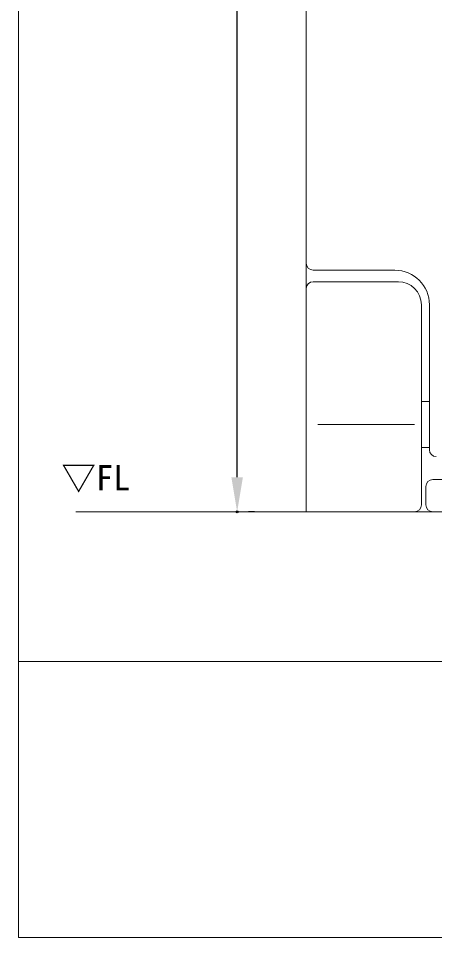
# Model space of a CAD drawing. Units: millimetres on the paper. Extents: x -203 to 203, y -143 to 143.
# Drawn here: x -198 to -161.8, y -138 to -58.1 of the extents above; entities that cross this region are included whole.
import ezdxf
from ezdxf.enums import TextEntityAlignment as Align

# ---------------------------------------------------------------- set-up
doc = ezdxf.new("R2010")
doc.units = ezdxf.units.MM
doc.header["$PDMODE"] = 32
doc.header["$PDSIZE"] = 0.2
for name, color, linetype, lineweight in [('0-1_DIMENSION_LINES$02_DIMENSI', 7, 'Continuous', 25), ('0-3_DIMENSION_LINES$04_SUB_LIN', 4, 'Continuous', 18), ('0-4_DIMENSION_LINES$03_LINES', 7, 'Continuous', 18), ('0-9_図面_FORMAT$01_WAKU$OUT_LINE', 6, 'Continuous', 18)]:
    doc.layers.add(name, color=color, linetype=linetype, lineweight=lineweight)
doc.layers.add('0-2_DEFPOINTS', color=7, linetype='Continuous')
doc.styles.add('ＭＳ ゴシック', font='')
doc.styles.get('ＭＳ ゴシック').set_extended_font_data('MS Gothic')

# ---------------------------------------------------------------- blocks, each defined once
blk = doc.blocks.new('D12')
at = {"layer": '0-1_DIMENSION_LINES$02_DIMENSI'}
for p, q in [((62, 101), (62, 289)), ((65, 95), (64, 95))]:
    blk.add_line(p, q, dxfattribs=at)
blk.add_solid([(61, 101), (63, 101), (62, 95)], dxfattribs=at)
at = {"layer": '0-2_DEFPOINTS'}
blk.add_point((62, 95), dxfattribs=at)

msp = doc.modelspace()

# ---------------------------------------------------------------- linework, layer by layer
at = {"layer": '0-3_DIMENSION_LINES$04_SUB_LIN'}
msp.add_line((-163.6, -93.4), (-172, -93.4), dxfattribs=at)
at = {"layer": '0-4_DIMENSION_LINES$03_LINES'}
for p, q in [((-173, -5), (-173, -81.6)), ((-172.4, -80), (-165.3, -80)), ((-165, -81), (-172.4, -81)), ((-163, -100.4), (-163, -83)), ((-162.3, -83), (-162.3, -95.6)), ((-162.3, -91.4), (-163, -91.4)), ((-163, -95.4), (-162.3, -95.4)), ((-104, -98.2), (-162, -98.2)), ((-162.6, -98.8), (-162.6, -100.4)), ((-163.6, -101), (-162, -101)), ((-162, -101), (-104, -101))]:
    msp.add_line(p, q, dxfattribs=at)
for points in [[(-193, -101), (-63, -101), (-63, 19)], [(-173, -81.6), (-173, -101), (-163.6, -101)]]:
    msp.add_lwpolyline(points, dxfattribs=at)
for centre, radius, start, end in [((-172.4, -79.4), 0.6, 180, 270), ((-165.3, -83), 3, 360, 90), ((-172.4, -81.6), 0.6, 90, 180), ((-165, -83), 2, 0, 90), ((-161.7, -95.6), 0.6, 180, 270), ((-162, -98.8), 0.6, 90, 180), ((-163.6, -100.4), 0.6, 270, 0), ((-162, -100.4), 0.6, 180, 270)]:
    msp.add_arc(centre, radius, start, end, dxfattribs=at)
at = {"layer": '0-9_図面_FORMAT$01_WAKU$OUT_LINE'}
for p, q in [((-198, 138), (-198, -138)), ((198, -114), (-198, -114)), ((-198, -138), (198, -138))]:
    msp.add_line(p, q, dxfattribs=at)

# ---------------------------------------------------------------- block references
at = {"layer": '0-1_DIMENSION_LINES$02_DIMENSI', "xscale": 0.5, "yscale": 0.5}
msp.add_blockref('D12', (-210, -148.5), dxfattribs=at)

# ---------------------------------------------------------------- texts
at = {"layer": '0-1_DIMENSION_LINES$02_DIMENSI', "style": 'ＭＳ ゴシック'}
msp.add_text('▽FL', height=2.199, dxfattribs=at).set_placement((-194.267, -99.8), align=Align.BOTTOM_LEFT)

doc.saveas('drawing.dxf')
